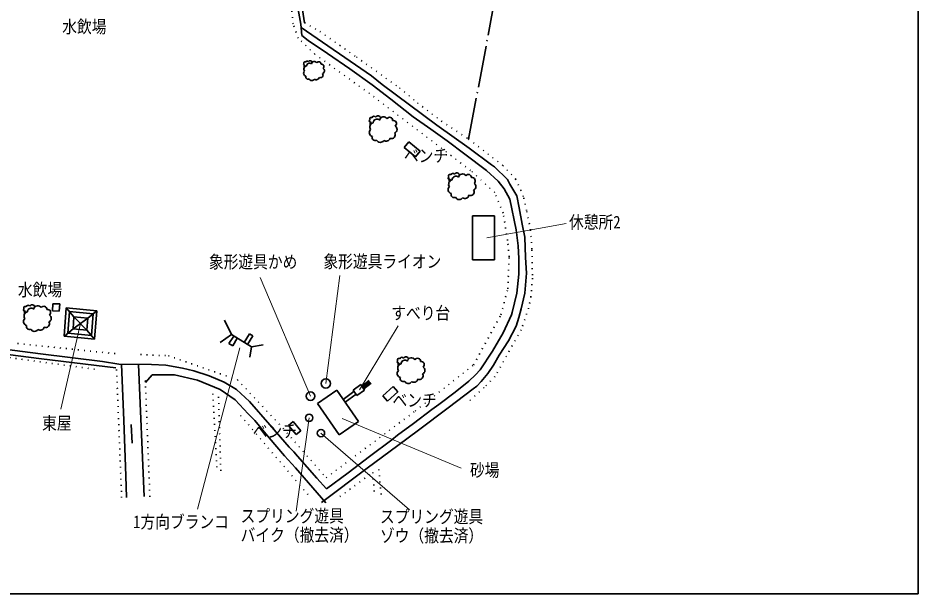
# Model space of a CAD drawing. Units: millimetres, scale not verified. Extents: x 0 to 210000, y 0 to 148500.
# Drawn here: x 80210 to 210000, y 0 to 83021 of the extents above; entities that cross this region are included whole.
import ezdxf
from ezdxf.enums import TextEntityAlignment as Align

# ---------------------------------------------------------------- set-up
doc = ezdxf.new("R2010")
doc.units = ezdxf.units.MM
doc.header["$LTSCALE"] = 500
doc.linetypes.add('DOTTED', pattern=[1.75, 0.25, -1.5])
doc.linetypes.add('LONG_DASHED_DOTTED', pattern=[15.25, 12, -1.5, 0.25, -1.5])
doc.layers.add('グループ[0](0)-D-STR(1)', color=7, linetype='Continuous', lineweight=35)
doc.layers.add('グループ[0](0)-V-nasSTD(0)', color=7, linetype='Continuous', lineweight=35)
doc.styles.add('ＭＳ ゴシック', font='')
doc.styles.get('ＭＳ ゴシック').set_extended_font_data('MS Gothic')

msp = doc.modelspace()

# ---------------------------------------------------------------- linework, layer by layer
at = {"layer": 'グループ[0](0)-D-STR(1)', "linetype": 'LONG_DASHED_DOTTED'}
msp.add_line((145192.3, 65577.9), (150656.6, 94687.2), dxfattribs=at)
at = {"layer": 'グループ[0](0)-D-STR(1)', "linetype": 'DOTTED'}
for p, q in [((119878.6, 82169.4), (119021.8, 90684.2)), ((120604.8, 80115.9), (119878.6, 82169.4)), ((121546.4, 82342.1), (123723.4, 81086.1)), ((123723.4, 81086.1), (129007.4, 77404.9)), ((123016.5, 77798.8), (120604.8, 80115.9)), ((130896.7, 72146.8), (123016.5, 77798.8)), ((129007.4, 77404.9), (135217.9, 72947.3)), ((135217.9, 72947.3), (137822.3, 70793.7)), ((145488.5, 61034.3), (130896.7, 72146.8)), ((137822.3, 70793.7), (141253.1, 68164.2)), ((141253.1, 68164.2), (145192.3, 65577.9)), ((145192.3, 65577.9), (150118.1, 61778.4)), ((148967.6, 57866.7), (145488.5, 61034.3)), ((150118.1, 61778.4), (151971.2, 59825.1)), ((151971.2, 59825.1), (152747.5, 58222.4)), ((150171.5, 54897.4), (148967.6, 57866.7)), ((152747.5, 58222.4), (153148.2, 57095.5)), ((153148.2, 57095.5), (153573.9, 55142.2)), ((150818.5, 50953.3), (150171.5, 54897.4)), ((153573.9, 55142.2), (154124.9, 52462.6)), ((154124.9, 52462.6), (154325.2, 49582.8)), ((151048, 48595.1), (150818.5, 50953.3)), ((154325.2, 49582.8), (154400.3, 45525.9)), ((150839.3, 43983.1), (151048, 48595.1)), ((154400.3, 45525.9), (154174.9, 42871.4)), ((149858.5, 40247.6), (150839.3, 43983.1)), ((154174.9, 42871.4), (153849.4, 41218.6)), ((145893.5, 33006.2), (149858.5, 40247.6)), ((153849.4, 41218.6), (152772.6, 38088.3)), ((152772.6, 38088.3), (148991.2, 31326.9)), ((91265.1, 32395.4), (70674.2, 35208.1)), ((80157.2, 36101.7), (94745.8, 34588.1)), ((97878.2, 34501.8), (101895.4, 34345.3)), ((101895.4, 34345.3), (111856.7, 30877.6)), ((137483.4, 26370), (145893.5, 33006.2)), ((94431.9, 32341.6), (95153.1, 13914.5)), ((99228, 14022.6), (98542.8, 31476.2)), ((148991.2, 31326.9), (147413.5, 29749.2)), ((111856.7, 30877.6), (118430.3, 23886.6)), ((108300.9, 28871), (108906.8, 17663.3)), ((147413.5, 29749.2), (145084.6, 27645.6)), ((109123.1, 28395), (109469.3, 17533.4)), ((122026, 14319.6), (111833.7, 26289.8)), ((124649.2, 16749.5), (137483.4, 26370)), ((118430.3, 23886.6), (124649.2, 16749.5)), ((126630, 14029.4), (131365.8, 17518.9)), ((131365.8, 17518.9), (131615.1, 14465.6)), ((132238.2, 17955.1), (132612.1, 13967.1))]:
    msp.add_line(p, q, dxfattribs=at)
at = {"layer": 'グループ[0](0)-D-STR(1)'}
for p, q in [((120994.9, 82157.2), (120240.1, 86315.6)), ((121546.4, 82342.1), (120882.2, 86593.2)), ((121134.7, 80514.9), (120994.9, 82157.2)), ((131194.1, 74676), (121036.3, 81670.1)), ((122050.2, 79788), (121134.7, 80514.9)), ((124866.7, 77922), (122050.2, 79788)), ((128067.6, 75706.5), (124866.7, 77922)), ((131282.5, 73407.2), (128067.6, 75706.5)), ((132726.6, 73443.9), (131194.1, 74676)), ((133994.2, 71310.5), (131282.5, 73407.2)), ((140600, 67584), (132726.6, 73443.9)), ((137195.1, 68794.5), (133994.2, 71310.5)), ((139732.1, 67012.4), (137195.1, 68794.5)), ((145257.9, 64248.4), (140600, 67584)), ((142101.3, 65335), (139732.1, 67012.4)), ((136576, 65159.7), (135915.2, 64342.4)), ((138210.7, 63838), (136576, 65159.7)), ((144631.2, 63406.1), (142101.3, 65335)), ((135915.2, 64342.4), (137549.9, 63020.7)), ((137549.9, 63020.7), (138210.7, 63838)), ((148505.3, 61870.3), (145257.9, 64248.4)), ((147762.3, 61029.9), (144631.2, 63406.1)), ((149432.6, 59506.3), (147762.3, 61029.9)), ((148940, 61557.3), (148505.3, 61870.3)), ((150818.2, 59731.3), (148940, 61557.3)), ((151155.2, 59071.5), (150818.2, 59731.3)), ((150327.2, 58388.1), (149432.6, 59506.3)), ((152131.4, 57400.9), (151155.2, 59071.5)), ((151130.9, 56899.5), (150327.2, 58388.1)), ((152463.5, 55649.7), (152131.4, 57400.9)), ((152060.4, 52510.5), (151130.9, 56899.5)), ((152896.2, 53284.7), (152463.5, 55649.7)), ((145746.1, 54483.8), (145746.1, 48163.7)), ((148946.4, 54483.8), (145746.1, 54483.8)), ((148946.4, 48163.7), (148946.4, 54483.8)), ((153318.9, 51443), (152896.2, 53284.7)), ((152333, 50204.1), (152060.4, 52510.5)), ((153419.6, 48504.3), (153318.9, 51443)), ((152430.8, 48366.1), (152333, 50204.1)), ((145746.1, 48163.7), (148946.4, 48163.7)), ((152437.8, 46080.7), (152430.8, 48366.1)), ((153520.2, 46250), (153419.6, 48504.3)), ((152130.3, 43355), (152437.8, 46080.7)), ((153278.7, 43371.7), (153520.2, 46250)), ((151494.3, 40566.5), (152130.3, 43355)), ((152795.6, 41087.2), (153278.7, 43371.7)), ((85246.3, 41828.8), (85176.7, 40837.5)), ((85246.3, 41828.8), (86254.9, 41828.8)), ((86168, 40768), (86254.9, 41828.8)), ((85176.7, 40837.5), (86168, 40768)), ((86858.7, 37162.8), (87174.3, 41261.1)), ((87174.3, 41261.1), (91569.4, 40814.8)), ((87174.3, 41261.1), (88276.4, 39943)), ((87394.7, 37610.9), (87633.5, 40711.9)), ((87633.5, 40711.9), (91033.4, 40366.7)), ((90283, 39739.3), (91033.4, 40366.7)), ((91033.4, 40366.7), (90794.6, 37265.7)), ((91033.4, 40366.7), (91569.4, 40814.8)), ((91569.4, 40814.8), (91253.8, 36716.5)), ((150152.5, 37624.2), (151361.5, 40238)), ((151361.5, 40238), (151494.3, 40566.5)), ((152453.4, 39849.3), (152795.6, 41087.2)), ((88145.1, 38238.3), (88276.4, 39943)), ((88145.1, 38238.3), (90283, 39739.3)), ((88276.4, 39943), (90283, 39739.3)), ((88276.4, 39943), (90151.8, 38034.5)), ((90283, 39739.3), (90151.8, 38034.5)), ((110004, 39490.2), (111001.8, 37384.8)), ((152040.8, 38591.3), (152453.4, 39849.3)), ((86896.1, 37159), (88145.1, 38238.3)), ((90151.8, 38034.5), (88145.1, 38238.3)), ((90151.8, 38034.5), (91253.8, 36716.5)), ((150923.7, 36508.1), (152040.8, 38591.3)), ((91253.8, 36716.5), (86858.7, 37162.8)), ((90794.6, 37265.7), (87394.7, 37610.9)), ((111001.8, 37384.8), (109366.9, 36273.1)), ((111329.3, 37184.2), (110606.6, 36113.6)), ((111001.8, 37384.8), (113866.2, 35629.6)), ((111174.3, 35791.9), (111836.8, 36873.2)), ((112837.5, 36259.9), (113571.5, 37482.2)), ((114082.4, 37198.3), (113324.5, 35961.5)), ((113571.5, 37482.2), (114082.4, 37198.3)), ((148635.9, 35003.3), (150152.5, 37624.2)), ((149615.4, 34414.8), (150923.7, 36508.1)), ((75375.7, 35652.3), (83475.8, 34604)), ((110606.6, 36113.6), (111174.3, 35791.9)), ((113866.2, 35629.6), (113630.8, 34122.8)), ((113866.2, 35629.6), (115561.4, 35912.1)), ((83582.7, 33912.6), (77200.4, 34712.6)), ((83475.8, 34604), (92407.6, 33520.7)), ((94330.1, 32608.3), (83582.7, 33912.6)), ((146853.7, 32305.6), (148635.9, 35003.3)), ((148770, 32985.7), (149615.4, 34414.8)), ((92407.6, 33520.7), (94734.7, 33131.9)), ((94734.7, 33131.9), (99448, 33064.8)), ((95125.4, 33126.3), (95463.4, 25025.5)), ((98400.5, 14065.1), (97565.2, 33091.6)), ((99448, 33064.8), (101518.7, 32960.6)), ((101518.7, 32960.6), (103925.9, 32572.4)), ((103925.9, 32572.4), (105551.8, 32189)), ((147964.9, 31757.9), (148770, 32985.7)), ((98582.4, 30467.6), (99547.3, 31611.7)), ((99547.3, 31611.7), (102798, 31581.5)), ((102798, 31581.5), (106088.9, 30836.8)), ((105551.8, 32189), (107774.7, 31446.4)), ((107774.7, 31446.4), (109929.6, 30543.7)), ((145232.3, 30656.3), (146189.8, 31606.7)), ((146189.8, 31606.7), (146853.7, 32305.6)), ((147018.9, 30640.8), (147964.9, 31757.9)), ((106088.9, 30836.8), (109359.7, 29458)), ((109929.6, 30543.7), (111739.9, 29456.5)), ((128528.1, 29363.4), (129637.8, 30181.8)), ((130183, 29391.7), (129637.8, 30181.8)), ((129782.1, 29972.6), (130852.3, 30766.6)), ((129939.7, 30089.5), (130237.6, 29687.9)), ((130066.3, 29560.9), (131150.3, 30365)), ((130100.3, 30208.7), (130398.2, 29807.1)), ((130260.9, 30327.8), (130558.8, 29926.3)), ((130421.5, 30447), (130719.4, 30045.4)), ((130582.2, 30566.1), (130880.1, 30164.6)), ((130742.8, 30685.3), (131040.7, 30283.7)), ((134321.2, 29892.9), (132811.6, 28564.5)), ((134985.4, 29138.1), (134321.2, 29892.9)), ((143254.4, 29090.8), (145232.3, 30656.3)), ((145871.6, 29594.1), (146374.8, 29966.5)), ((146374.8, 29966.5), (147018.9, 30640.8)), ((109359.7, 29458), (111533.5, 27978.6)), ((111739.9, 29456.5), (113613.3, 27723.9)), ((126169.9, 29383), (123386.4, 27434)), ((129321.9, 24881.4), (126169.9, 29383)), ((127113.4, 28035.4), (128659.4, 29187.9)), ((127412.3, 27634.5), (128959, 28787.5)), ((128528.1, 29363.4), (129077.4, 28629.3)), ((129077.4, 28629.3), (130183, 29391.7)), ((132811.6, 28564.5), (133475.8, 27809.7)), ((133475.8, 27809.7), (134985.4, 29138.1)), ((140878.2, 27294.6), (143254.4, 29090.8)), ((142238.5, 26816.5), (145871.6, 29594.1)), ((111533.5, 27978.6), (113425.5, 25986)), ((113613.3, 27723.9), (116515.6, 24399.3)), ((126538.5, 22932.4), (123386.4, 27434)), ((139885.8, 26574.8), (140878.2, 27294.6)), ((113425.5, 25986), (114371.5, 24999.7)), ((137251, 24589.9), (139885.8, 26574.8)), ((137981.4, 23596), (142238.5, 26816.5)), ((95463.4, 25025.5), (95741.2, 17054.8)), ((114371.5, 24999.7), (116434.7, 22513.9)), ((119885.1, 24842.2), (119233, 24291.4)), ((120986.5, 23537.9), (119885.1, 24842.2)), ((126538.5, 22932.4), (129321.9, 24881.4)), ((96540.7, 24446.4), (96670.5, 21763.4)), ((116515.6, 24399.3), (119306.3, 21181.5)), ((119233, 24291.4), (120334.4, 22987.2)), ((120334.4, 22987.2), (120986.5, 23537.9)), ((134930.7, 22884.6), (137251, 24589.9)), ((134962.2, 21392), (137981.4, 23596)), ((116434.7, 22513.9), (118648.7, 19907.3)), ((130898.1, 19837.5), (134099, 22234.7)), ((134099, 22234.7), (134930.7, 22884.6)), ((119306.3, 21181.5), (120000.3, 20492.3)), ((130554.2, 18131.2), (134962.2, 21392)), ((118648.7, 19907.3), (120212.6, 18169.3)), ((120000.3, 20492.3), (120495.4, 19842)), ((120495.4, 19842), (123305.5, 16692.1)), ((127816, 17475.3), (130898.1, 19837.5)), ((95741.2, 17054.8), (95861.9, 13890.7)), ((120212.6, 18169.3), (124595, 13160.8)), ((123982.4, 13169.7), (130554.2, 18131.2)), ((124699, 15175.9), (127816, 17475.3)), ((123305.5, 16692.1), (124699, 15175.9))]:
    msp.add_line(p, q, dxfattribs=at)
at = {"layer": 'グループ[0](0)-D-STR(1)', "lineweight": 18}
for p, q in [((147798.9, 51347.8), (159263.6, 53398.2)), ((122406.5, 28515.2), (115115.5, 45621.4)), ((124604.4, 30338.8), (126609.1, 45910.1)), ((89214.1, 38988.8), (86390.8, 26632.3)), ((129456.1, 29417), (135023.8, 38672.4)), ((112222.1, 35486.2), (106111.8, 12207.5)), ((126962.9, 25278.2), (144141.4, 18147.7))]:
    msp.add_line(p, q, dxfattribs=at)
at = {"layer": 'グループ[0](0)-D-STR(1)', "color": 1, "lineweight": 18}
for p, q in [((122195.1, 25387.3), (120323, 11949.9)), ((123904, 23183.3), (136689.4, 12114.9))]:
    msp.add_line(p, q, dxfattribs=at)
at = {"layer": 'グループ[0](0)-D-STR(1)'}
for centre, radius in [((124604.4, 30338.8), 655), ((122406.5, 28515.2), 619.5), ((122195.1, 25387.3), 522.7), ((123904, 23183.3), 527.9)]:
    msp.add_circle(centre, radius, dxfattribs=at)
for centre, radius, start, end in [((121584.3, 76548.8), 154.3, 43.19214, 224.01389), ((121909.6, 76601.2), 219.4, 39.09417, 165.96353), ((122333.6, 76559.1), 311.4, 15.79622, 144.56527), ((122945.2, 76324.2), 437.4, 32.41509, 168.73206), ((123592.1, 76397.8), 320.9, 352.59879, 149.91842), ((121526.5, 76320), 132.8, 113.62785, 309.88937), ((121826.7, 75066.4), 432.2, 133.98733, 258.34267), ((121944.5, 75644), 495.9, 105.28444, 212.53067), ((121695.5, 76034.6), 201.8, 114.55947, 218.29979), ((122237.6, 76088.6), 425.1, 49.05613, 175.44197), ((123996, 76030.5), 337, 306.75759, 104.72351), ((123978.1, 75401.8), 420.6, 293.29767, 58.53107), ((122020.2, 74511.3), 310.2, 154.8619, 302.38078), ((122589.6, 74439.4), 445.8, 205.23119, 326.932), ((123214, 74563), 444.5, 235.64437, 345.46835), ((123809.2, 74809), 393.7, 245.23223, 31.63512), ((131558, 68567.8), 292.5, 39.09417, 165.96353), ((132123.4, 68511.6), 415.2, 15.79622, 144.56527), ((131047.2, 68192.8), 177, 113.62785, 309.88937), ((131124.2, 68497.9), 205.8, 43.19214, 224.01389), ((131604.6, 67291.5), 661.1, 105.28444, 212.53067), ((131272.6, 67812.3), 269.1, 114.55947, 218.29979), ((131995.4, 67884.3), 566.9, 49.05613, 175.44197), ((132938.8, 68198.5), 583.2, 32.41509, 168.73206), ((133801.4, 68296.6), 427.9, 352.59879, 149.91842), ((134339.9, 67806.9), 449.4, 306.75759, 104.72351), ((131447.4, 66521.3), 576.3, 133.98733, 258.34267), ((134090.9, 66178.2), 525, 245.23223, 31.63512), ((134316.1, 66968.6), 560.7, 293.29767, 58.53107), ((131705.4, 65781.2), 413.6, 154.8619, 302.38078), ((132464.7, 65685.3), 594.4, 205.23119, 326.932), ((133297.3, 65850.2), 592.6, 235.64437, 345.46835), ((142416.4, 59953.9), 177, 113.62785, 309.88937), ((142493.5, 60259), 205.8, 43.19214, 224.01389), ((142641.8, 59573.3), 269.1, 114.55947, 218.29979), ((142927.3, 60328.9), 292.5, 39.09417, 165.96353), ((143364.6, 59645.3), 566.9, 49.05613, 175.44197), ((143492.6, 60272.6), 415.2, 15.79622, 144.56527), ((144308, 59959.5), 583.2, 32.41509, 168.73206), ((145170.6, 60057.6), 427.9, 352.59879, 149.91842), ((145709.2, 59567.9), 449.4, 306.75759, 104.72351), ((142816.7, 58282.4), 576.3, 133.98733, 258.34267), ((142973.8, 59052.6), 661.1, 105.28444, 212.53067), ((145685.3, 58729.6), 560.7, 293.29767, 58.53107), ((143074.7, 57542.3), 413.6, 154.8619, 302.38078), ((143833.9, 57446.4), 594.4, 205.23119, 326.932), ((144666.5, 57611.3), 592.6, 235.64437, 345.46835), ((145460.1, 57939.3), 525, 245.23223, 31.63512), ((81686.5, 41328.5), 292.5, 39.09417, 165.96353), ((82251.8, 41272.2), 415.2, 15.79622, 144.56527), ((83067.2, 40959.1), 583.2, 32.41509, 168.73206), ((81175.6, 40953.5), 177, 113.62785, 309.88937), ((81252.7, 41258.6), 205.8, 43.19214, 224.01389), ((81733, 40052.2), 661.1, 105.28444, 212.53067), ((81401, 40572.9), 269.1, 114.55947, 218.29979), ((82123.8, 40644.9), 566.9, 49.05613, 175.44197), ((83929.8, 41057.2), 427.9, 352.59879, 149.91842), ((84468.3, 40567.5), 449.4, 306.75759, 104.72351), ((81575.9, 39282), 576.3, 133.98733, 258.34267), ((84219.3, 38938.9), 525, 245.23223, 31.63512), ((84444.5, 39729.2), 560.7, 293.29767, 58.53107), ((81833.9, 38541.9), 413.6, 154.8619, 302.38078), ((82593.1, 38446), 594.4, 205.23119, 326.932), ((83425.7, 38610.9), 592.6, 235.64437, 345.46835), ((135144.3, 33756.5), 205.8, 43.19214, 224.01389), ((135578.1, 33826.3), 292.5, 39.09417, 165.96353), ((136143.4, 33770.1), 415.2, 15.79622, 144.56527), ((136958.8, 33457), 583.2, 32.41509, 168.73206), ((137821.4, 33555.1), 427.9, 352.59879, 149.91842), ((135067.2, 33451.3), 177, 113.62785, 309.88937), ((135624.6, 32550.1), 661.1, 105.28444, 212.53067), ((135292.6, 33070.8), 269.1, 114.55947, 218.29979), ((136015.4, 33142.8), 566.9, 49.05613, 175.44197), ((138360, 33065.4), 449.4, 306.75759, 104.72351), ((138336.1, 32227.1), 560.7, 293.29767, 58.53107), ((135467.5, 31779.9), 576.3, 133.98733, 258.34267), ((135725.5, 31039.7), 413.6, 154.8619, 302.38078), ((138110.9, 31436.7), 525, 245.23223, 31.63512), ((136484.7, 30943.8), 594.4, 205.23119, 326.932), ((137317.3, 31108.7), 592.6, 235.64437, 345.46835)]:
    msp.add_arc(centre, radius, start, end, dxfattribs=at)
at = {"layer": 'グループ[0](0)-V-nasSTD(0)'}
for p, q in [((210000, 148500), (210000, 0)), ((210000, 0), (0, 0))]:
    msp.add_line(p, q, dxfattribs=at)

# ---------------------------------------------------------------- texts
at = {"layer": 'グループ[0](0)-D-STR(1)', "style": 'ＭＳ ゴシック', "width": 0.85}
for s, p in [('水飲場', (86592.6, 80303.6)), ('ベンチ', (135866.2, 61712.8)), ('休憩所2', (159674.5, 52133.2)), ('象形遊具かめ', (107743.3, 46417.1)), ('象形遊具ライオン', (124258, 46466.9)), ('水飲場', (80200.9, 42382.9)), ('すべり台', (134037.6, 39034.1)), ('ベンチ', (134219.2, 26459.2)), ('東屋', (83677.6, 23165.3)), ('ベンチ', (114054.1, 22006.4)), ('砂場', (145390.5, 16379.7)), ('1方向ブランコ', (96810.4, 8938.8))]:
    msp.add_text(s, height=1833, dxfattribs=at).set_placement(p, align=Align.BOTTOM_LEFT)
at = {"layer": 'グループ[0](0)-D-STR(1)', "color": 1, "style": 'ＭＳ ゴシック', "width": 0.85}
for s, p in [('スプリング遊具', (112317.4, 9786.3)), ('スプリング遊具', (132410.8, 9685.3)), ('バイク（撤去済）', (112317.4, 7036.3)), ('ゾウ（撤去済）', (132410.8, 6935.3))]:
    msp.add_text(s, height=1833, dxfattribs=at).set_placement(p, align=Align.BOTTOM_LEFT)

doc.saveas('drawing.dxf')
